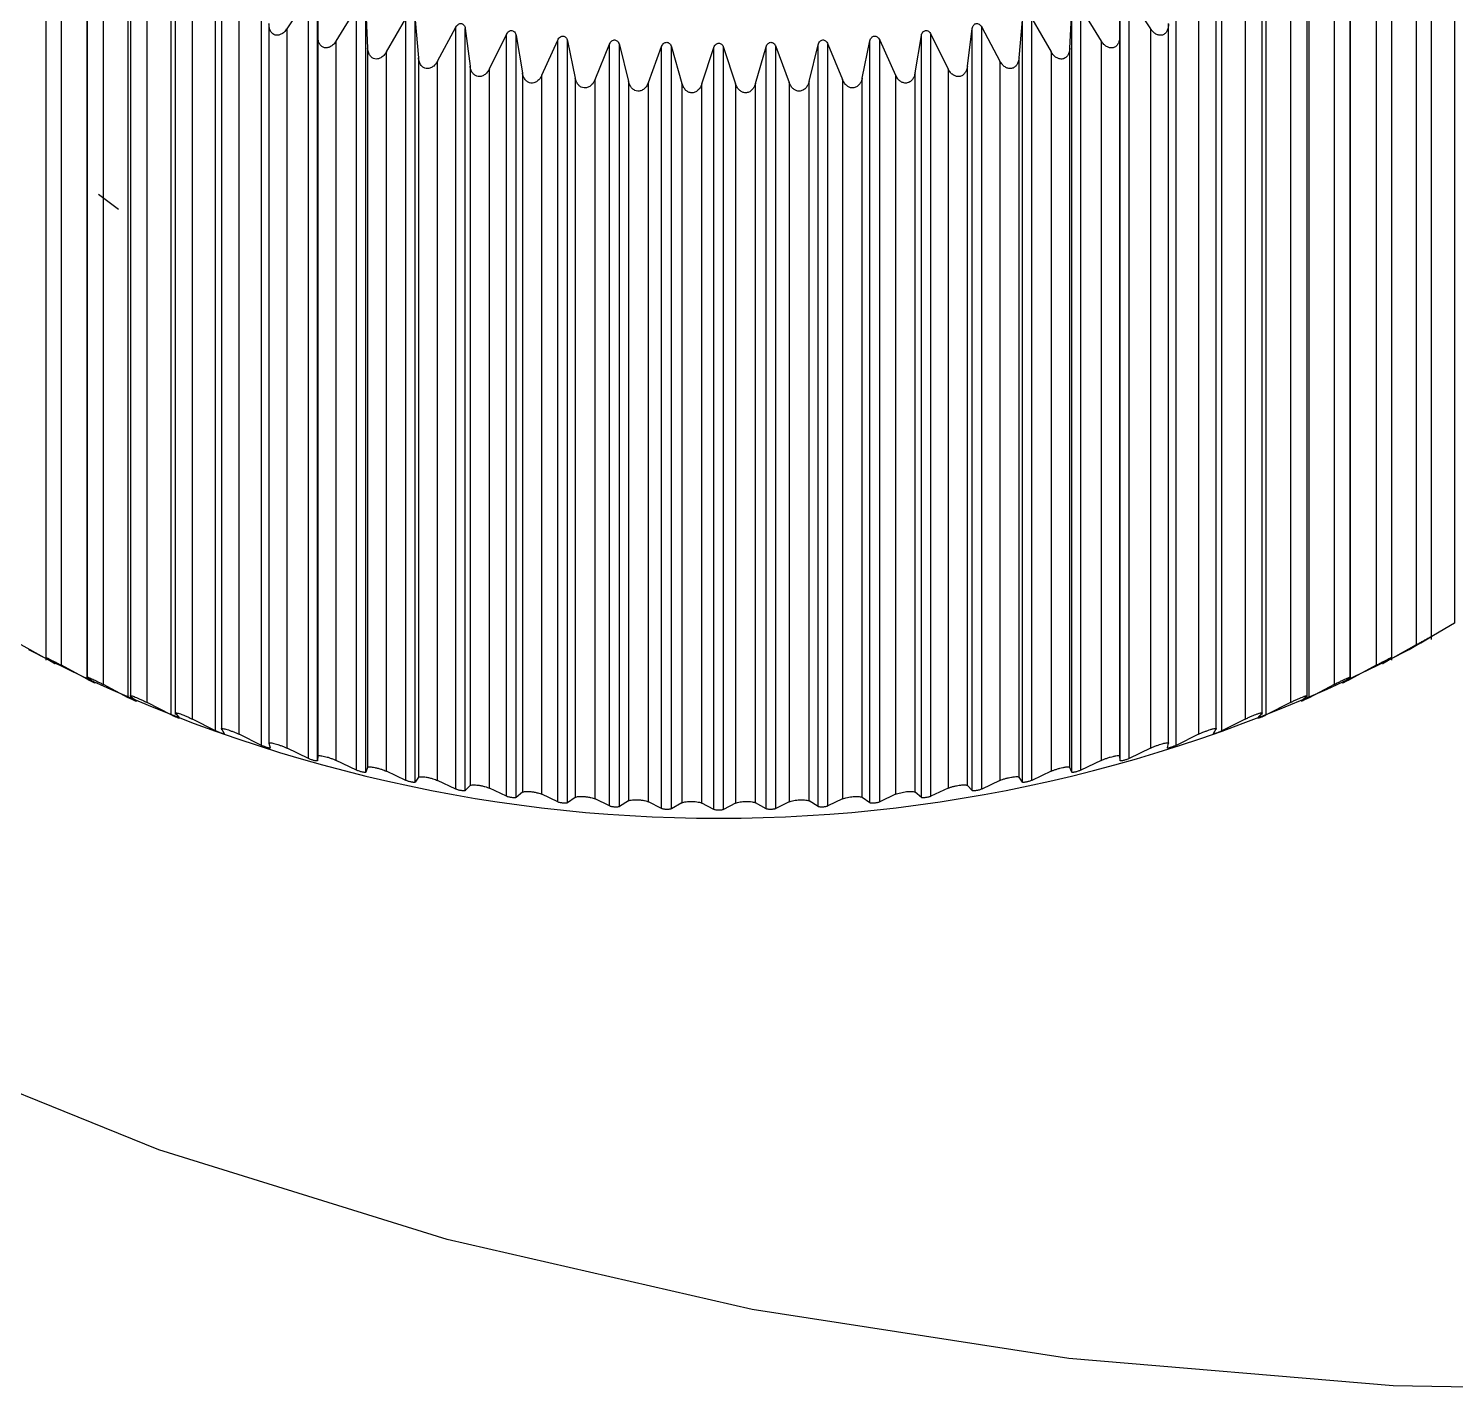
# Model space of a CAD drawing. Header units: millimetres. Extents: x 0 to 279, y 0 to 216.
# Drawn here: x 237.571 to 239.763, y 91.268 to 93.362 of the extents above; entities that cross this region are included whole.
import ezdxf

# ---------------------------------------------------------------- set-up
doc = ezdxf.new("R2010")
doc.units = ezdxf.units.MM

msp = doc.modelspace()

# ---------------------------------------------------------------- linework, layer by layer
at = {"color": 7, "linetype": 'Continuous', "lineweight": 25}
for p, q in [((239.7619, 93.554), (239.7619, 92.4489)), ((237.6605, 92.3627), (237.6605, 93.5333)), ((239.602, 92.3627), (239.602, 93.5333)), ((239.7263, 92.4237), (239.7263, 93.5303)), ((237.7239, 92.3343), (237.7239, 93.5049)), ((239.5386, 92.3343), (239.5386, 93.5049)), ((239.7031, 93.5208), (239.7031, 92.4156)), ((237.5971, 93.4986), (237.5971, 92.3921)), ((237.6212, 92.3842), (237.6212, 93.4893)), ((237.7899, 92.3079), (237.7899, 93.4784)), ((239.4726, 92.3079), (239.4726, 93.4784)), ((239.6413, 93.4893), (239.6413, 92.3842)), ((239.6654, 92.3921), (239.6654, 93.4987)), ((237.6609, 93.4688), (237.6609, 92.3623)), ((237.6857, 92.3546), (237.6857, 93.4597)), ((239.5768, 93.4597), (239.5768, 92.3546)), ((239.6016, 92.3623), (239.6016, 93.4688)), ((237.7272, 93.441), (237.7272, 92.3344)), ((237.8581, 92.2834), (237.8581, 93.454)), ((239.4044, 92.2834), (239.4044, 93.454)), ((239.5353, 92.3344), (239.5353, 93.441)), ((237.7528, 92.327), (237.7528, 93.4321)), ((237.796, 93.4152), (237.796, 92.3086)), ((237.9284, 92.2611), (237.9284, 93.4317)), ((239.3341, 92.2611), (239.3341, 93.4317)), ((239.4665, 92.3086), (239.4665, 93.4152)), ((239.5097, 93.4321), (239.5097, 92.327)), ((237.8223, 92.3015), (237.8223, 93.4066)), ((237.867, 93.3915), (237.867, 92.285)), ((237.9678, 93.3621), (238.0007, 93.4116)), ((238.0007, 92.241), (238.0007, 93.4116)), ((238.0146, 93.408), (238.0151, 93.3499)), ((238.0146, 92.2374), (238.0146, 93.408)), ((238.0434, 93.3432), (238.0747, 93.3936)), ((238.0747, 92.223), (238.0747, 93.3936)), ((238.0889, 93.3905), (238.0917, 93.3325)), ((238.0889, 92.2199), (238.0889, 93.3905)), ((239.1709, 93.3325), (239.1736, 93.3905)), ((239.1736, 92.2199), (239.1736, 93.3905)), ((239.1878, 93.3936), (239.2191, 93.3432)), ((239.1878, 92.223), (239.1878, 93.3936)), ((239.2475, 93.3499), (239.2479, 93.408)), ((239.2479, 92.2374), (239.2479, 93.408)), ((239.2618, 93.4116), (239.2947, 93.3621)), ((239.2618, 92.241), (239.2618, 93.4116)), ((239.3955, 92.285), (239.3955, 93.3915)), ((239.4402, 93.4066), (239.4402, 92.3015)), ((237.8941, 92.2781), (237.8941, 93.3833)), ((237.9401, 93.37), (237.9401, 92.2635)), ((238.1206, 93.3266), (238.1503, 93.3779)), ((238.1503, 92.2074), (238.1503, 93.3779)), ((238.1647, 93.3752), (238.1697, 93.3173)), ((238.1647, 92.2046), (238.1647, 93.3752)), ((239.0928, 93.3173), (239.0978, 93.3752)), ((239.0978, 92.2046), (239.0978, 93.3752)), ((239.1122, 93.3779), (239.142, 93.3266)), ((239.1122, 92.2074), (239.1122, 93.3779)), ((239.3224, 92.2635), (239.3224, 93.37)), ((239.3685, 93.3833), (239.3685, 92.2781)), ((237.9678, 92.257), (237.9678, 93.3621)), ((238.0151, 93.3499), (238.0151, 92.2448)), ((238.1991, 93.3123), (238.2271, 93.3645)), ((238.2271, 92.194), (238.2271, 93.3645)), ((238.2418, 93.3623), (238.2491, 93.3046)), ((238.2418, 92.1917), (238.2418, 93.3623)), ((238.2789, 93.3005), (238.3051, 93.3535)), ((238.3051, 92.1829), (238.3051, 93.3535)), ((238.3199, 93.3517), (238.3295, 93.2942)), ((238.3199, 92.1811), (238.3199, 93.3517)), ((238.933, 93.2942), (238.9426, 93.3517)), ((238.9426, 92.1811), (238.9426, 93.3517)), ((238.9574, 93.3535), (238.9836, 93.3005)), ((238.9574, 92.1829), (238.9574, 93.3535)), ((239.0134, 93.3046), (239.0208, 93.3623)), ((239.0208, 92.1917), (239.0208, 93.3623)), ((239.0354, 93.3645), (239.0634, 93.3123)), ((239.0354, 92.194), (239.0354, 93.3645)), ((239.2475, 92.2448), (239.2475, 93.3499)), ((239.2947, 93.3621), (239.2947, 92.257)), ((238.0434, 92.238), (238.0434, 93.3432)), ((238.0917, 93.3325), (238.0917, 92.2273)), ((238.1206, 92.2214), (238.1206, 93.3266)), ((238.3596, 93.291), (238.3839, 93.3448)), ((238.3839, 92.1743), (238.3839, 93.3448)), ((238.3989, 93.3435), (238.4107, 93.2864)), ((238.3989, 92.1729), (238.3989, 93.3435)), ((238.4411, 93.284), (238.4635, 93.3386)), ((238.4635, 92.168), (238.4635, 93.3386)), ((238.4785, 93.3376), (238.4925, 93.2809)), ((238.4785, 92.1671), (238.4785, 93.3376)), ((238.5231, 93.2795), (238.5434, 93.3347)), ((238.5434, 92.1641), (238.5434, 93.3347)), ((238.5586, 93.3342), (238.5747, 93.278)), ((238.5586, 92.1637), (238.5586, 93.3342)), ((238.6054, 93.2775), (238.6237, 93.3333)), ((238.6237, 92.1627), (238.6237, 93.3333)), ((238.6388, 93.3333), (238.6571, 93.2775)), ((238.6388, 92.1627), (238.6388, 93.3333)), ((238.6878, 93.278), (238.7039, 93.3342)), ((238.7039, 92.1637), (238.7039, 93.3342)), ((238.7191, 93.3347), (238.7394, 93.2795)), ((238.7191, 92.1641), (238.7191, 93.3347)), ((238.77, 93.2809), (238.784, 93.3376)), ((238.784, 92.1671), (238.784, 93.3376)), ((238.799, 93.3386), (238.8214, 93.284)), ((238.799, 92.168), (238.799, 93.3386)), ((238.8518, 93.2864), (238.8636, 93.3435)), ((238.8636, 92.1729), (238.8636, 93.3435)), ((238.8786, 93.3448), (238.9029, 93.291)), ((238.8786, 92.1743), (238.8786, 93.3448)), ((239.142, 93.3266), (239.142, 92.2214)), ((239.1709, 92.2273), (239.1709, 93.3325)), ((239.2191, 93.3432), (239.2191, 92.238)), ((238.1697, 93.3173), (238.1697, 92.2122)), ((238.1991, 92.2072), (238.1991, 93.3123)), ((238.2491, 93.3046), (238.2491, 92.1995)), ((239.0134, 92.1995), (239.0134, 93.3046)), ((239.0634, 93.3123), (239.0634, 92.2072)), ((239.0928, 92.2122), (239.0928, 93.3173)), ((238.2789, 92.1953), (238.2789, 93.3005)), ((238.3295, 93.2942), (238.3295, 92.1891)), ((238.3596, 92.1859), (238.3596, 93.291)), ((238.4107, 93.2864), (238.4107, 92.1812)), ((238.4411, 92.1789), (238.4411, 93.284)), ((238.4925, 93.2809), (238.4925, 92.1758)), ((238.77, 92.1758), (238.77, 93.2809)), ((238.8214, 93.284), (238.8214, 92.1789)), ((238.8518, 92.1812), (238.8518, 93.2864)), ((238.9029, 93.291), (238.9029, 92.1859)), ((238.933, 92.1891), (238.933, 93.2942)), ((238.9836, 93.3005), (238.9836, 92.1953)), ((238.5231, 92.1744), (238.5231, 93.2795)), ((238.5747, 93.278), (238.5747, 92.1728)), ((238.6054, 92.1724), (238.6054, 93.2775)), ((238.6571, 93.2775), (238.6571, 92.1724)), ((238.6878, 92.1728), (238.6878, 93.278)), ((238.7394, 93.2795), (238.7394, 92.1744)), ((237.6783, 93.1078), (237.7089, 93.085)), ((239.7619, 92.4489), (239.7207, 92.425)), ((239.71, 92.4188), (239.7253, 92.4278)), ((237.5997, 92.3929), (237.5594, 92.4156)), ((239.7031, 92.4156), (239.6628, 92.3929)), ((239.6921, 92.4084), (239.7164, 92.4225)), ((237.5979, 92.3956), (237.611, 92.3871)), ((237.6605, 92.3627), (237.6212, 92.3842)), ((239.6413, 92.3842), (239.602, 92.3627)), ((239.6515, 92.3871), (239.6646, 92.3956)), ((237.6614, 92.3654), (237.6723, 92.3572)), ((239.5902, 92.3572), (239.6011, 92.3654)), ((237.7239, 92.3343), (237.6857, 92.3546)), ((239.5768, 92.3546), (239.5386, 92.3343)), ((237.7275, 92.337), (237.7362, 92.3291)), ((237.7899, 92.3079), (237.7528, 92.327)), ((239.5097, 92.327), (239.4726, 92.3079)), ((239.5263, 92.3291), (239.535, 92.337)), ((237.7962, 92.3108), (237.8026, 92.3031)), ((237.8581, 92.2834), (237.8223, 92.3015)), ((239.4402, 92.3015), (239.4044, 92.2834)), ((239.4599, 92.3031), (239.4663, 92.3108)), ((237.8671, 92.2866), (237.8712, 92.2791)), ((237.9284, 92.2611), (237.8941, 92.2781)), ((239.3685, 92.2781), (239.3341, 92.2611)), ((239.3913, 92.2791), (239.3954, 92.2866)), ((237.9401, 92.2646), (237.9419, 92.2572)), ((238.0007, 92.241), (237.9678, 92.257)), ((239.2947, 92.257), (239.2618, 92.241)), ((239.3206, 92.2572), (239.3224, 92.2646)), ((238.0151, 92.2448), (238.0146, 92.2374)), ((238.0747, 92.223), (238.0434, 92.238)), ((239.2191, 92.238), (239.1878, 92.223)), ((239.2479, 92.2374), (239.2475, 92.2448)), ((238.0917, 92.2273), (238.0889, 92.2199)), ((238.1503, 92.2074), (238.1206, 92.2214)), ((238.1697, 92.2122), (238.1647, 92.2046)), ((238.2271, 92.194), (238.1991, 92.2072)), ((239.0634, 92.2072), (239.0354, 92.194)), ((239.0978, 92.2046), (239.0928, 92.2122)), ((239.142, 92.2214), (239.1122, 92.2074)), ((239.1736, 92.2199), (239.1709, 92.2273)), ((238.2491, 92.1995), (238.2418, 92.1917)), ((238.3051, 92.1829), (238.2789, 92.1953)), ((238.3295, 92.1891), (238.3199, 92.1811)), ((238.3839, 92.1743), (238.3596, 92.1859)), ((238.9029, 92.1859), (238.8786, 92.1743)), ((238.9426, 92.1811), (238.933, 92.1891)), ((238.9836, 92.1953), (238.9574, 92.1829)), ((239.0208, 92.1917), (239.0134, 92.1995)), ((238.4107, 92.1812), (238.3989, 92.1729)), ((238.4635, 92.168), (238.4411, 92.1789)), ((238.4925, 92.1758), (238.4785, 92.1671)), ((238.5434, 92.1641), (238.5231, 92.1744)), ((238.5747, 92.1728), (238.5586, 92.1637)), ((238.6237, 92.1627), (238.6054, 92.1724)), ((238.6571, 92.1724), (238.6388, 92.1627)), ((238.7039, 92.1637), (238.6878, 92.1728)), ((238.7394, 92.1744), (238.7191, 92.1641)), ((238.784, 92.1671), (238.77, 92.1758)), ((238.8214, 92.1789), (238.799, 92.168)), ((238.8636, 92.1729), (238.8518, 92.1812))]:
    msp.add_line(p, q, dxfattribs=at)
at = {"color": 7, "linetype": 'Continuous', "lineweight": 25, "flags": 128}
msp.add_lwpolyline([(240.1715, 91.2685), (239.6678, 91.277), (239.1692, 91.3191), (238.6824, 91.3944), (238.2141, 91.5018), (237.7706, 91.6399), (237.3578, 91.8067), (236.9813, 92.0001), (236.6463, 92.2174), (236.3573, 92.4557), (236.1181, 92.7118), (235.9321, 92.9822), (235.8017, 93.2632), (235.7286, 93.551), (235.714, 93.8418), (235.7579, 94.1316), (235.8598, 94.4165), (236.0183, 94.6926), (236.2313, 94.9563), (236.392, 95.1142)], dxfattribs=at)
at = {"color": 7, "linetype": 'Continuous', "lineweight": 25}
msp.add_arc((238.6312, 94.4483), 2.2992, 242.528, 297.4773, dxfattribs=at)
for points, knots in [([(237.9678, 93.3621), (237.9664, 93.3603), (237.9638, 93.3568), (237.9588, 93.3535), (237.954, 93.3519), (237.9495, 93.3521), (237.9456, 93.3542), (237.9425, 93.358), (237.9403, 93.3633), (237.9402, 93.3675), (237.9401, 93.3697)], [0, 0, 0, 0, 0.154627, 0.2871144, 0.4005905, 0.4999974, 0.5993817, 0.7128492, 0.8453456, 1, 1, 1, 1]), ([(238.2271, 93.3645), (238.2277, 93.3655), (238.2288, 93.3673), (238.2311, 93.3691), (238.2334, 93.3702), (238.2357, 93.3703), (238.2379, 93.3695), (238.2397, 93.3678), (238.2412, 93.3653), (238.2416, 93.3633), (238.2418, 93.3623)], [0, 0, 0, 0, 0.149554, 0.286742, 0.39793, 0.499998, 0.60209, 0.713222, 0.850456, 1, 1, 1, 1]), ([(239.0208, 93.3623), (239.021, 93.3633), (239.0213, 93.3653), (239.0228, 93.3678), (239.0246, 93.3695), (239.0268, 93.3703), (239.0291, 93.3702), (239.0314, 93.3691), (239.0337, 93.3673), (239.0348, 93.3655), (239.0354, 93.3645)], [0, 0, 0, 0, 0.149554, 0.286742, 0.39793, 0.499998, 0.60209, 0.713222, 0.850456, 1, 1, 1, 1]), ([(239.3224, 93.3697), (239.3223, 93.3676), (239.3222, 93.3636), (239.3203, 93.3585), (239.3179, 93.3552), (239.3153, 93.3533), (239.313, 93.3524), (239.3104, 93.352), (239.307, 93.3522), (239.3029, 93.3538), (239.2984, 93.3572), (239.296, 93.3604), (239.2947, 93.3621)], [0, 0, 0, 0, 0.147356, 0.27179, 0.377146, 0.438598, 0.498767, 0.559097, 0.621018, 0.736779, 0.856893, 1, 1, 1, 1]), ([(238.0434, 93.3432), (238.042, 93.3413), (238.0395, 93.3378), (238.0346, 93.3343), (238.0298, 93.3326), (238.0253, 93.3327), (238.0212, 93.3346), (238.0179, 93.3383), (238.0155, 93.3435), (238.0152, 93.3477), (238.0151, 93.3499)], [0, 0, 0, 0, 0.154627, 0.287114, 0.40059, 0.499997, 0.599382, 0.712849, 0.845346, 1, 1, 1, 1]), ([(238.3051, 93.3535), (238.3056, 93.3545), (238.3066, 93.3563), (238.3089, 93.3582), (238.3112, 93.3593), (238.3135, 93.3595), (238.3157, 93.3587), (238.3176, 93.3571), (238.3192, 93.3547), (238.3197, 93.3527), (238.3199, 93.3517)], [0, 0, 0, 0, 0.149554, 0.286742, 0.39793, 0.499998, 0.60209, 0.713222, 0.850456, 1, 1, 1, 1]), ([(238.3839, 93.3448), (238.3844, 93.3458), (238.3854, 93.3476), (238.3876, 93.3496), (238.3899, 93.3508), (238.3922, 93.3511), (238.3944, 93.3504), (238.3964, 93.3488), (238.3981, 93.3465), (238.3986, 93.3445), (238.3989, 93.3435)], [0, 0, 0, 0, 0.149554, 0.286742, 0.39793, 0.499998, 0.60209, 0.713222, 0.850456, 1, 1, 1, 1]), ([(238.8636, 93.3435), (238.8639, 93.3445), (238.8644, 93.3465), (238.8661, 93.3488), (238.8681, 93.3504), (238.8703, 93.3511), (238.8726, 93.3508), (238.8749, 93.3496), (238.8771, 93.3476), (238.8781, 93.3458), (238.8786, 93.3448)], [0, 0, 0, 0, 0.149554, 0.286742, 0.39793, 0.499998, 0.60209, 0.713222, 0.850456, 1, 1, 1, 1]), ([(238.9426, 93.3517), (238.9429, 93.3527), (238.9433, 93.3547), (238.9449, 93.3571), (238.9468, 93.3587), (238.949, 93.3595), (238.9513, 93.3593), (238.9536, 93.3582), (238.9559, 93.3563), (238.9569, 93.3545), (238.9574, 93.3535)], [0, 0, 0, 0, 0.149554, 0.286742, 0.39793, 0.499998, 0.60209, 0.713222, 0.850456, 1, 1, 1, 1]), ([(239.2475, 93.3499), (239.2473, 93.3478), (239.247, 93.3439), (239.245, 93.3389), (239.2424, 93.3356), (239.2396, 93.3338), (239.2372, 93.3329), (239.2346, 93.3326), (239.2312, 93.3329), (239.2271, 93.3347), (239.2227, 93.3382), (239.2204, 93.3414), (239.2191, 93.3432)], [0, 0, 0, 0, 0.145951, 0.26872, 0.377408, 0.439127, 0.499455, 0.559821, 0.621651, 0.734966, 0.855937, 1, 1, 1, 1]), ([(238.1206, 93.3266), (238.1193, 93.3247), (238.1169, 93.3212), (238.1121, 93.3174), (238.1073, 93.3156), (238.1026, 93.3155), (238.0984, 93.3174), (238.095, 93.3209), (238.0924, 93.3261), (238.0919, 93.3302), (238.0917, 93.3325)], [0, 0, 0, 0, 0.150776, 0.285087, 0.40041, 0.501893, 0.600753, 0.713665, 0.845722, 1, 1, 1, 1]), ([(238.4635, 93.3386), (238.4639, 93.3395), (238.4648, 93.3414), (238.4669, 93.3435), (238.4692, 93.3447), (238.4715, 93.345), (238.4738, 93.3444), (238.4758, 93.3429), (238.4776, 93.3406), (238.4782, 93.3387), (238.4785, 93.3376)], [0, 0, 0, 0, 0.149554, 0.286742, 0.39793, 0.499998, 0.60209, 0.713222, 0.850456, 1, 1, 1, 1]), ([(238.5434, 93.3347), (238.5439, 93.3357), (238.5447, 93.3376), (238.5467, 93.3397), (238.549, 93.341), (238.5513, 93.3414), (238.5536, 93.3409), (238.5557, 93.3394), (238.5575, 93.3372), (238.5582, 93.3353), (238.5586, 93.3342)], [0, 0, 0, 0, 0.149554, 0.286742, 0.39793, 0.499998, 0.60209, 0.713222, 0.850456, 1, 1, 1, 1]), ([(238.6237, 93.3333), (238.6241, 93.3343), (238.6248, 93.3362), (238.6268, 93.3384), (238.629, 93.3397), (238.6313, 93.3402), (238.6336, 93.3397), (238.6357, 93.3384), (238.6377, 93.3362), (238.6384, 93.3343), (238.6388, 93.3333)], [0, 0, 0, 0, 0.149554, 0.286742, 0.39793, 0.499998, 0.60209, 0.713222, 0.850456, 1, 1, 1, 1]), ([(238.7039, 93.3342), (238.7043, 93.3353), (238.705, 93.3372), (238.7068, 93.3394), (238.709, 93.3409), (238.7112, 93.3414), (238.7135, 93.341), (238.7158, 93.3397), (238.7178, 93.3376), (238.7186, 93.3357), (238.7191, 93.3347)], [0, 0, 0, 0, 0.149554, 0.286742, 0.39793, 0.499998, 0.60209, 0.713222, 0.850456, 1, 1, 1, 1]), ([(238.784, 93.3376), (238.7843, 93.3387), (238.7849, 93.3406), (238.7867, 93.3429), (238.7887, 93.3444), (238.791, 93.345), (238.7933, 93.3447), (238.7956, 93.3435), (238.7977, 93.3414), (238.7986, 93.3395), (238.799, 93.3386)], [0, 0, 0, 0, 0.149554, 0.286742, 0.39793, 0.499998, 0.60209, 0.713222, 0.850456, 1, 1, 1, 1]), ([(239.1709, 93.3325), (239.1706, 93.3304), (239.1702, 93.3265), (239.1679, 93.3215), (239.1652, 93.3183), (239.1623, 93.3165), (239.1598, 93.3157), (239.1572, 93.3155), (239.1538, 93.316), (239.1497, 93.3178), (239.1454, 93.3214), (239.1432, 93.3248), (239.142, 93.3266)], [0, 0, 0, 0, 0.144207, 0.265302, 0.378149, 0.439859, 0.500145, 0.560427, 0.622124, 0.733109, 0.85494, 1, 1, 1, 1]), ([(238.1991, 93.3123), (238.198, 93.3105), (238.1958, 93.3069), (238.1911, 93.303), (238.1862, 93.3009), (238.1814, 93.3007), (238.1771, 93.3025), (238.1735, 93.3059), (238.1707, 93.311), (238.1701, 93.3151), (238.1697, 93.3173)], [0, 0, 0, 0, 0.14553, 0.282147, 0.399781, 0.503856, 0.602586, 0.714748, 0.846215, 1, 1, 1, 1]), ([(238.2789, 93.3005), (238.2779, 93.2986), (238.2758, 93.295), (238.2713, 93.291), (238.2663, 93.2887), (238.2614, 93.2883), (238.257, 93.29), (238.2533, 93.2934), (238.2503, 93.2983), (238.2495, 93.3024), (238.2491, 93.3046)], [0, 0, 0, 0, 0.14041, 0.279076, 0.398809, 0.505311, 0.604504, 0.715879, 0.846729, 1, 1, 1, 1]), ([(239.0134, 93.3046), (239.013, 93.3026), (239.0123, 93.2989), (239.0097, 93.294), (239.0066, 93.2908), (239.0034, 93.2892), (239.0008, 93.2886), (238.9981, 93.2885), (238.9948, 93.2892), (238.9909, 93.2912), (238.9867, 93.2951), (238.9847, 93.2986), (238.9836, 93.3005)], [0, 0, 0, 0, 0.140336, 0.257699, 0.380393, 0.442016, 0.50203, 0.561821, 0.62279, 0.729753, 0.853343, 1, 1, 1, 1]), ([(239.0928, 93.3173), (239.0925, 93.3153), (239.0919, 93.3115), (239.0895, 93.3066), (239.0865, 93.3034), (239.0835, 93.3017), (239.0809, 93.3009), (239.0783, 93.3008), (239.0749, 93.3014), (239.0709, 93.3033), (239.0666, 93.307), (239.0645, 93.3105), (239.0634, 93.3123)], [0, 0, 0, 0, 0.14222, 0.26149, 0.379, 0.440723, 0.500945, 0.561071, 0.622516, 0.731392, 0.854099, 1, 1, 1, 1]), ([(238.3596, 93.291), (238.3587, 93.2892), (238.3568, 93.2856), (238.3525, 93.2814), (238.3475, 93.2789), (238.3425, 93.2784), (238.338, 93.2799), (238.3341, 93.2832), (238.331, 93.2881), (238.33, 93.2921), (238.3295, 93.2942)], [0, 0, 0, 0, 0.134994, 0.275707, 0.397479, 0.506301, 0.606543, 0.717087, 0.84728, 1, 1, 1, 1]), ([(238.4411, 93.284), (238.4403, 93.2823), (238.4386, 93.2787), (238.4345, 93.2743), (238.4302, 93.2719), (238.4267, 93.2712), (238.4236, 93.2711), (238.4197, 93.2723), (238.4157, 93.2755), (238.4124, 93.2802), (238.4113, 93.2842), (238.4107, 93.2864)], [0, 0, 0, 0, 0.129195, 0.271889, 0.39558, 0.452448, 0.507125, 0.608937, 0.718552, 0.84797, 1, 1, 1, 1]), ([(238.5231, 93.2795), (238.5223, 93.2778), (238.5208, 93.2741), (238.5169, 93.2696), (238.5127, 93.2671), (238.5092, 93.2663), (238.506, 93.2661), (238.502, 93.2672), (238.498, 93.2703), (238.4945, 93.2749), (238.4932, 93.2788), (238.4925, 93.2809)], [0, 0, 0, 0, 0.129586, 0.268123, 0.393665, 0.451524, 0.507285, 0.611252, 0.719975, 0.848645, 1, 1, 1, 1]), ([(238.77, 93.2809), (238.7694, 93.279), (238.7683, 93.2754), (238.765, 93.2707), (238.7614, 93.2678), (238.7579, 93.2665), (238.7552, 93.2661), (238.7527, 93.2663), (238.7495, 93.2672), (238.7458, 93.2696), (238.742, 93.2738), (238.7403, 93.2775), (238.7394, 93.2795)], [0, 0, 0, 0, 0.134888, 0.255802, 0.386465, 0.446907, 0.505413, 0.563281, 0.61903, 0.724938, 0.851086, 1, 1, 1, 1]), ([(238.8518, 93.2864), (238.8513, 93.2844), (238.8503, 93.2808), (238.8473, 93.276), (238.8438, 93.273), (238.8404, 93.2716), (238.8377, 93.2711), (238.8351, 93.2712), (238.8319, 93.2721), (238.8281, 93.2743), (238.8242, 93.2784), (238.8224, 93.2821), (238.8214, 93.284)], [0, 0, 0, 0, 0.136701, 0.252529, 0.384177, 0.445187, 0.504353, 0.563009, 0.621606, 0.726534, 0.851844, 1, 1, 1, 1]), ([(238.933, 93.2942), (238.9326, 93.2923), (238.9317, 93.2887), (238.9289, 93.2838), (238.9256, 93.2807), (238.9223, 93.2792), (238.9197, 93.2786), (238.917, 93.2786), (238.9137, 93.2794), (238.9099, 93.2815), (238.9058, 93.2855), (238.9039, 93.2891), (238.9029, 93.291)], [0, 0, 0, 0, 0.13852, 0.253848, 0.382195, 0.443567, 0.503216, 0.562504, 0.622815, 0.728129, 0.85259, 1, 1, 1, 1]), ([(238.6054, 93.2775), (238.6047, 93.2757), (238.6033, 93.2721), (238.5996, 93.2675), (238.5956, 93.2648), (238.5921, 93.2638), (238.5887, 93.2636), (238.5847, 93.2646), (238.5805, 93.2675), (238.5769, 93.272), (238.5755, 93.2759), (238.5747, 93.278)], [0, 0, 0, 0, 0.131275, 0.264103, 0.391506, 0.450314, 0.507087, 0.613706, 0.721539, 0.849415, 1, 1, 1, 1]), ([(238.6878, 93.278), (238.6871, 93.2761), (238.6858, 93.2725), (238.6824, 93.2678), (238.6785, 93.265), (238.675, 93.2639), (238.6724, 93.2636), (238.6699, 93.2639), (238.6668, 93.2649), (238.6632, 93.2673), (238.6595, 93.2717), (238.6579, 93.2755), (238.6571, 93.2775)], [0, 0, 0, 0, 0.133021, 0.259619, 0.388849, 0.448549, 0.50625, 0.563212, 0.616477, 0.723332, 0.850309, 1, 1, 1, 1]), ([(239.7031, 92.4156), (239.7047, 92.4165), (239.7078, 92.4182), (239.7129, 92.421), (239.7175, 92.4236), (239.72, 92.425), (239.7211, 92.4257)], [0, 0, 0, 0, 0.309281, 0.574265, 0.801209, 1, 1, 1, 1]), ([(239.7207, 92.425), (239.7199, 92.4246), (239.7184, 92.4237), (239.716, 92.4222), (239.7137, 92.4209), (239.7119, 92.4199), (239.7105, 92.4191), (239.7096, 92.4186), (239.7094, 92.4184), (239.7098, 92.4187), (239.71, 92.4188)], [0, 0, 0, 0, 0.149554, 0.286742, 0.397918, 0.499997, 0.602078, 0.713222, 0.850456, 1, 1, 1, 1]), ([(239.7211, 92.4257), (239.7222, 92.4262), (239.7243, 92.4274), (239.7261, 92.4282), (239.7266, 92.4286), (239.7258, 92.4281), (239.7253, 92.4278)], [0, 0, 0, 0, 0.201418, 0.427324, 0.691465, 1, 1, 1, 1]), ([(237.5979, 92.3956), (237.5975, 92.3959), (237.5968, 92.3964), (237.5976, 92.396), (237.5997, 92.3952), (237.6019, 92.3942), (237.603, 92.3937)], [0, 0, 0, 0, 0.309281, 0.574265, 0.801209, 1, 1, 1, 1]), ([(237.611, 92.3871), (237.6112, 92.387), (237.6115, 92.3867), (237.6111, 92.3869), (237.6102, 92.3873), (237.6087, 92.3881), (237.6067, 92.3891), (237.6045, 92.3903), (237.602, 92.3917), (237.6005, 92.3925), (237.5997, 92.3929)], [0, 0, 0, 0, 0.149554, 0.286742, 0.39793, 0.499998, 0.60209, 0.713222, 0.850456, 1, 1, 1, 1]), ([(237.603, 92.3937), (237.6042, 92.393), (237.6067, 92.3917), (237.6114, 92.3893), (237.6165, 92.3866), (237.6196, 92.385), (237.6212, 92.3842)], [0, 0, 0, 0, 0.198791, 0.425735, 0.690719, 1, 1, 1, 1]), ([(239.6413, 92.3842), (239.6429, 92.385), (239.646, 92.3866), (239.6511, 92.3893), (239.6558, 92.3917), (239.6583, 92.393), (239.6595, 92.3937)], [0, 0, 0, 0, 0.309281, 0.574265, 0.801209, 1, 1, 1, 1]), ([(239.6628, 92.3929), (239.662, 92.3925), (239.6605, 92.3917), (239.658, 92.3903), (239.6558, 92.3891), (239.6538, 92.3881), (239.6523, 92.3873), (239.6514, 92.3869), (239.651, 92.3867), (239.6513, 92.387), (239.6515, 92.3871)], [0, 0, 0, 0, 0.149554, 0.286742, 0.39793, 0.499998, 0.60209, 0.713222, 0.850456, 1, 1, 1, 1]), ([(239.6595, 92.3937), (239.6606, 92.3942), (239.6629, 92.3953), (239.6649, 92.3961), (239.6657, 92.3964), (239.665, 92.3959), (239.6646, 92.3956)], [0, 0, 0, 0, 0.207455, 0.430885, 0.693085, 1, 1, 1, 1]), ([(237.6723, 92.3572), (237.6724, 92.3571), (237.6727, 92.3568), (237.6722, 92.3569), (237.6711, 92.3574), (237.6695, 92.3581), (237.6675, 92.359), (237.6652, 92.3602), (237.6627, 92.3615), (237.6613, 92.3623), (237.6605, 92.3627)], [0, 0, 0, 0, 0.149554, 0.286742, 0.39793, 0.499998, 0.60209, 0.713222, 0.850456, 1, 1, 1, 1]), ([(237.6614, 92.3654), (237.6611, 92.3656), (237.6606, 92.3661), (237.6617, 92.3658), (237.6639, 92.365), (237.6663, 92.364), (237.6674, 92.3635)], [0, 0, 0, 0, 0.309281, 0.574265, 0.801209, 1, 1, 1, 1]), ([(237.6674, 92.3635), (237.6686, 92.363), (237.6713, 92.3617), (237.676, 92.3594), (237.6812, 92.3569), (237.6841, 92.3554), (237.6857, 92.3546)], [0, 0, 0, 0, 0.198791, 0.425735, 0.690719, 1, 1, 1, 1]), ([(239.5768, 92.3546), (239.5784, 92.3554), (239.5813, 92.3569), (239.5865, 92.3594), (239.5912, 92.3617), (239.5939, 92.363), (239.5951, 92.3635)], [0, 0, 0, 0, 0.309281, 0.574265, 0.801209, 1, 1, 1, 1]), ([(239.602, 92.3627), (239.6012, 92.3623), (239.5998, 92.3615), (239.5973, 92.3602), (239.595, 92.359), (239.593, 92.3581), (239.5914, 92.3574), (239.5903, 92.3569), (239.5898, 92.3568), (239.5901, 92.3571), (239.5902, 92.3572)], [0, 0, 0, 0, 0.149554, 0.286742, 0.39793, 0.499998, 0.60209, 0.713222, 0.850456, 1, 1, 1, 1]), ([(239.5951, 92.3635), (239.5963, 92.3641), (239.5987, 92.3651), (239.6009, 92.3658), (239.6019, 92.3661), (239.6014, 92.3656), (239.6011, 92.3654)], [0, 0, 0, 0, 0.214107, 0.434828, 0.694883, 1, 1, 1, 1]), ([(237.7275, 92.337), (237.7273, 92.3373), (237.727, 92.3377), (237.7284, 92.3375), (237.7308, 92.3368), (237.7333, 92.3358), (237.7344, 92.3354)], [0, 0, 0, 0, 0.3092814, 0.5742652, 0.8012087, 1, 1, 1, 1]), ([(239.5281, 92.3354), (239.5288, 92.3357), (239.5301, 92.3362), (239.5323, 92.337), (239.5343, 92.3375), (239.5355, 92.3377), (239.5352, 92.3373), (239.535, 92.337)], [0, 0, 0, 0, 0.121811, 0.222401, 0.439965, 0.697334, 1, 1, 1, 1]), ([(237.7362, 92.3291), (237.7363, 92.329), (237.7365, 92.3288), (237.7358, 92.3289), (237.7347, 92.3293), (237.733, 92.33), (237.7309, 92.3309), (237.7286, 92.3319), (237.7261, 92.3332), (237.7247, 92.3339), (237.7239, 92.3343)], [0, 0, 0, 0, 0.149554, 0.286742, 0.39793, 0.499998, 0.60209, 0.713222, 0.850456, 1, 1, 1, 1]), ([(237.7344, 92.3354), (237.7357, 92.3349), (237.7385, 92.3337), (237.7433, 92.3315), (237.7484, 92.3292), (237.7513, 92.3278), (237.7528, 92.327)], [0, 0, 0, 0, 0.198791, 0.425735, 0.690719, 1, 1, 1, 1]), ([(239.5097, 92.327), (239.5112, 92.3278), (239.5141, 92.3292), (239.5192, 92.3315), (239.524, 92.3337), (239.5268, 92.3349), (239.5281, 92.3354)], [0, 0, 0, 0, 0.309281, 0.574265, 0.801209, 1, 1, 1, 1]), ([(239.5386, 92.3343), (239.5378, 92.3339), (239.5364, 92.3332), (239.5339, 92.3319), (239.5316, 92.3309), (239.5295, 92.33), (239.5278, 92.3293), (239.5267, 92.3289), (239.526, 92.3288), (239.5262, 92.329), (239.5263, 92.3291)], [0, 0, 0, 0, 0.149554, 0.286742, 0.39793, 0.499998, 0.60209, 0.713222, 0.850456, 1, 1, 1, 1]), ([(237.8026, 92.3031), (237.8026, 92.303), (237.8027, 92.3028), (237.802, 92.3028), (237.8007, 92.3032), (237.7989, 92.3038), (237.7968, 92.3046), (237.7945, 92.3057), (237.792, 92.3068), (237.7906, 92.3075), (237.7899, 92.3079)], [0, 0, 0, 0, 0.149554, 0.286742, 0.39793, 0.499998, 0.60209, 0.713222, 0.850456, 1, 1, 1, 1]), ([(237.7962, 92.3108), (237.7961, 92.311), (237.7959, 92.3114), (237.7975, 92.3112), (237.8002, 92.3106), (237.8028, 92.3097), (237.804, 92.3094)], [0, 0, 0, 0, 0.309281, 0.574265, 0.801209, 1, 1, 1, 1]), ([(237.804, 92.3094), (237.8053, 92.3089), (237.8081, 92.3078), (237.8129, 92.3057), (237.818, 92.3036), (237.8208, 92.3022), (237.8223, 92.3015)], [0, 0, 0, 0, 0.198791, 0.425735, 0.690719, 1, 1, 1, 1]), ([(239.4402, 92.3015), (239.4417, 92.3022), (239.4445, 92.3036), (239.4496, 92.3057), (239.4544, 92.3078), (239.4572, 92.3089), (239.4585, 92.3094)], [0, 0, 0, 0, 0.309281, 0.574265, 0.801209, 1, 1, 1, 1]), ([(239.4585, 92.3094), (239.4593, 92.3096), (239.4607, 92.3101), (239.463, 92.3108), (239.4652, 92.3113), (239.4666, 92.3114), (239.4664, 92.311), (239.4663, 92.3108)], [0, 0, 0, 0, 0.121519, 0.230398, 0.445096, 0.699876, 1, 1, 1, 1]), ([(239.4726, 92.3079), (239.4719, 92.3075), (239.4705, 92.3068), (239.468, 92.3057), (239.4657, 92.3046), (239.4636, 92.3038), (239.4618, 92.3032), (239.4605, 92.3028), (239.4598, 92.3028), (239.4599, 92.303), (239.4599, 92.3031)], [0, 0, 0, 0, 0.149554, 0.286742, 0.39793, 0.499998, 0.60209, 0.713222, 0.850456, 1, 1, 1, 1]), ([(237.8712, 92.2791), (237.8712, 92.279), (237.8713, 92.2787), (237.8704, 92.2788), (237.869, 92.2791), (237.8671, 92.2797), (237.865, 92.2804), (237.8626, 92.2814), (237.8602, 92.2824), (237.8588, 92.2831), (237.8581, 92.2834)], [0, 0, 0, 0, 0.149554, 0.286742, 0.39793, 0.499998, 0.60209, 0.713222, 0.850456, 1, 1, 1, 1]), ([(237.8671, 92.2866), (237.8671, 92.2868), (237.8671, 92.2872), (237.869, 92.2871), (237.8718, 92.2865), (237.8745, 92.2858), (237.8758, 92.2854)], [0, 0, 0, 0, 0.309281, 0.574265, 0.801209, 1, 1, 1, 1]), ([(237.8758, 92.2854), (237.8771, 92.285), (237.88, 92.284), (237.8849, 92.2821), (237.8899, 92.2801), (237.8926, 92.2788), (237.8941, 92.2781)], [0, 0, 0, 0, 0.198791, 0.425735, 0.690719, 1, 1, 1, 1]), ([(239.3685, 92.2781), (239.3699, 92.2788), (239.3726, 92.2801), (239.3776, 92.2821), (239.3825, 92.284), (239.3854, 92.285), (239.3868, 92.2854)], [0, 0, 0, 0, 0.309281, 0.574265, 0.801209, 1, 1, 1, 1]), ([(239.3868, 92.2854), (239.3875, 92.2857), (239.3891, 92.2861), (239.3915, 92.2868), (239.3938, 92.2872), (239.3955, 92.2872), (239.3954, 92.2868), (239.3954, 92.2866)], [0, 0, 0, 0, 0.12115, 0.239104, 0.450597, 0.702552, 1, 1, 1, 1]), ([(239.4044, 92.2834), (239.4037, 92.2831), (239.4024, 92.2824), (239.3999, 92.2814), (239.3975, 92.2804), (239.3954, 92.2797), (239.3935, 92.2791), (239.3921, 92.2788), (239.3912, 92.2787), (239.3913, 92.279), (239.3913, 92.2791)], [0, 0, 0, 0, 0.149554, 0.286742, 0.39793, 0.499998, 0.60209, 0.713222, 0.850456, 1, 1, 1, 1]), ([(237.9419, 92.2572), (237.9419, 92.257), (237.9419, 92.2568), (237.9408, 92.2569), (237.9394, 92.2571), (237.9375, 92.2576), (237.9353, 92.2583), (237.9329, 92.2592), (237.9304, 92.2602), (237.9291, 92.2608), (237.9284, 92.2611)], [0, 0, 0, 0, 0.149554, 0.286742, 0.39793, 0.499998, 0.60209, 0.713222, 0.850456, 1, 1, 1, 1]), ([(237.9401, 92.2646), (237.9402, 92.2648), (237.9403, 92.2652), (237.9425, 92.2651), (237.9456, 92.2647), (237.9483, 92.264), (237.9496, 92.2637)], [0, 0, 0, 0, 0.309281, 0.574265, 0.801209, 1, 1, 1, 1]), ([(237.9496, 92.2637), (237.951, 92.2633), (237.954, 92.2624), (237.9588, 92.2606), (237.9638, 92.2588), (237.9664, 92.2576), (237.9678, 92.257)], [0, 0, 0, 0, 0.198791, 0.425735, 0.690719, 1, 1, 1, 1]), ([(239.2947, 92.257), (239.2961, 92.2576), (239.2987, 92.2588), (239.3037, 92.2606), (239.3085, 92.2624), (239.3115, 92.2633), (239.3129, 92.2637)], [0, 0, 0, 0, 0.309281, 0.574265, 0.801209, 1, 1, 1, 1]), ([(239.3129, 92.2637), (239.3137, 92.2639), (239.3153, 92.2643), (239.3179, 92.2649), (239.3203, 92.2653), (239.3222, 92.2652), (239.3223, 92.2648), (239.3224, 92.2646)], [0, 0, 0, 0, 0.120477, 0.245046, 0.456281, 0.705248, 1, 1, 1, 1]), ([(239.3341, 92.2611), (239.3334, 92.2608), (239.3321, 92.2602), (239.3296, 92.2592), (239.3273, 92.2583), (239.3251, 92.2576), (239.3231, 92.2571), (239.3217, 92.2569), (239.3206, 92.2568), (239.3206, 92.257), (239.3206, 92.2572)], [0, 0, 0, 0, 0.149554, 0.286742, 0.39793, 0.499998, 0.60209, 0.713222, 0.850456, 1, 1, 1, 1]), ([(238.0146, 92.2374), (238.0145, 92.2373), (238.0144, 92.2371), (238.0132, 92.2371), (238.0116, 92.2373), (238.0097, 92.2377), (238.0074, 92.2384), (238.0051, 92.2392), (238.0026, 92.2401), (238.0014, 92.2407), (238.0007, 92.241)], [0, 0, 0, 0, 0.149554, 0.286742, 0.39793, 0.499998, 0.60209, 0.713222, 0.850456, 1, 1, 1, 1]), ([(238.0151, 92.2448), (238.0152, 92.2451), (238.0155, 92.2455), (238.0179, 92.2455), (238.0212, 92.2451), (238.024, 92.2445), (238.0253, 92.2442)], [0, 0, 0, 0, 0.309281, 0.574265, 0.801209, 1, 1, 1, 1]), ([(238.0253, 92.2442), (238.0268, 92.2439), (238.0298, 92.2431), (238.0346, 92.2415), (238.0395, 92.2397), (238.042, 92.2386), (238.0434, 92.238)], [0, 0, 0, 0, 0.198791, 0.425735, 0.690719, 1, 1, 1, 1]), ([(238.0917, 92.2273), (238.0919, 92.2276), (238.0924, 92.228), (238.095, 92.2281), (238.0985, 92.2278), (238.1014, 92.2273), (238.1027, 92.2271)], [0, 0, 0, 0, 0.309281, 0.574265, 0.801209, 1, 1, 1, 1]), ([(239.1598, 92.2271), (239.1606, 92.2272), (239.1623, 92.2276), (239.1651, 92.228), (239.1679, 92.2282), (239.1702, 92.228), (239.1706, 92.2276), (239.1709, 92.2273)], [0, 0, 0, 0, 0.11928, 0.24282, 0.469517, 0.711651, 1, 1, 1, 1]), ([(239.2191, 92.238), (239.2205, 92.2386), (239.223, 92.2397), (239.2279, 92.2415), (239.2327, 92.2431), (239.2358, 92.2439), (239.2372, 92.2442)], [0, 0, 0, 0, 0.309281, 0.574265, 0.801209, 1, 1, 1, 1]), ([(239.2372, 92.2442), (239.238, 92.2444), (239.2396, 92.2448), (239.2423, 92.2453), (239.245, 92.2456), (239.247, 92.2455), (239.2473, 92.245), (239.2475, 92.2448)], [0, 0, 0, 0, 0.119768, 0.243979, 0.462441, 0.708075, 1, 1, 1, 1]), ([(239.2618, 92.241), (239.2611, 92.2407), (239.2599, 92.2401), (239.2575, 92.2392), (239.2551, 92.2384), (239.2528, 92.2377), (239.2509, 92.2373), (239.2493, 92.2371), (239.2481, 92.2371), (239.248, 92.2373), (239.2479, 92.2374)], [0, 0, 0, 0, 0.149554, 0.286742, 0.39793, 0.499998, 0.60209, 0.713222, 0.850456, 1, 1, 1, 1]), ([(238.0889, 92.2199), (238.0888, 92.2198), (238.0885, 92.2196), (238.0873, 92.2195), (238.0856, 92.2197), (238.0836, 92.2201), (238.0813, 92.2206), (238.0789, 92.2214), (238.0766, 92.2222), (238.0754, 92.2228), (238.0747, 92.223)], [0, 0, 0, 0, 0.149554, 0.286742, 0.39793, 0.499998, 0.60209, 0.713222, 0.850456, 1, 1, 1, 1]), ([(238.1027, 92.2271), (238.1035, 92.2269), (238.1052, 92.2266), (238.1088, 92.2256), (238.113, 92.2244), (238.1174, 92.2229), (238.1194, 92.2219), (238.1206, 92.2214)], [0, 0, 0, 0, 0.115134, 0.235016, 0.49707, 0.728148, 1, 1, 1, 1]), ([(238.1647, 92.2046), (238.1645, 92.2045), (238.1642, 92.2043), (238.1629, 92.2042), (238.1611, 92.2043), (238.159, 92.2047), (238.1567, 92.2052), (238.1543, 92.2058), (238.152, 92.2066), (238.1509, 92.2071), (238.1503, 92.2074)], [0, 0, 0, 0, 0.149554, 0.286742, 0.39793, 0.499998, 0.60209, 0.713222, 0.850456, 1, 1, 1, 1]), ([(238.1697, 92.2122), (238.1701, 92.2125), (238.1707, 92.2129), (238.1736, 92.2131), (238.1772, 92.2129), (238.1802, 92.2125), (238.1816, 92.2123)], [0, 0, 0, 0, 0.309281, 0.574265, 0.801209, 1, 1, 1, 1]), ([(238.1816, 92.2123), (238.1824, 92.2121), (238.1841, 92.2118), (238.1877, 92.211), (238.1919, 92.2099), (238.1961, 92.2085), (238.1981, 92.2076), (238.1991, 92.2072)], [0, 0, 0, 0, 0.115133, 0.235014, 0.497066, 0.732012, 1, 1, 1, 1]), ([(239.0634, 92.2072), (239.0646, 92.2077), (239.0669, 92.2087), (239.0716, 92.2101), (239.0764, 92.2114), (239.0795, 92.212), (239.0809, 92.2123)], [0, 0, 0, 0, 0.309281, 0.574265, 0.801209, 1, 1, 1, 1]), ([(239.0809, 92.2123), (239.0818, 92.2124), (239.0835, 92.2127), (239.0865, 92.213), (239.0895, 92.2132), (239.0919, 92.2129), (239.0925, 92.2125), (239.0928, 92.2122)], [0, 0, 0, 0, 0.118453, 0.241126, 0.476886, 0.715545, 1, 1, 1, 1]), ([(239.1122, 92.2074), (239.1116, 92.2071), (239.1105, 92.2066), (239.1082, 92.2058), (239.1058, 92.2052), (239.1035, 92.2047), (239.1014, 92.2043), (239.0997, 92.2042), (239.0983, 92.2043), (239.098, 92.2045), (239.0978, 92.2046)], [0, 0, 0, 0, 0.149554, 0.286742, 0.39793, 0.499998, 0.60209, 0.713222, 0.850456, 1, 1, 1, 1]), ([(239.142, 92.2214), (239.1432, 92.222), (239.1456, 92.223), (239.1504, 92.2246), (239.1553, 92.226), (239.1583, 92.2268), (239.1598, 92.2271)], [0, 0, 0, 0, 0.309281, 0.574265, 0.801209, 1, 1, 1, 1]), ([(239.1878, 92.223), (239.1871, 92.2228), (239.1859, 92.2222), (239.1836, 92.2214), (239.1812, 92.2206), (239.1789, 92.2201), (239.1769, 92.2197), (239.1752, 92.2195), (239.174, 92.2196), (239.1737, 92.2198), (239.1736, 92.2199)], [0, 0, 0, 0, 0.149554, 0.286742, 0.39793, 0.499998, 0.60209, 0.713222, 0.850456, 1, 1, 1, 1]), ([(238.2418, 92.1917), (238.2416, 92.1916), (238.2412, 92.1913), (238.2397, 92.1912), (238.2379, 92.1913), (238.2357, 92.1915), (238.2334, 92.192), (238.2311, 92.1925), (238.2288, 92.1932), (238.2277, 92.1937), (238.2271, 92.194)], [0, 0, 0, 0, 0.149554, 0.286742, 0.39793, 0.499998, 0.60209, 0.713222, 0.850456, 1, 1, 1, 1]), ([(238.2491, 92.1995), (238.2495, 92.1997), (238.2503, 92.2002), (238.2534, 92.2004), (238.2572, 92.2004), (238.2602, 92.2001), (238.2616, 92.1999)], [0, 0, 0, 0, 0.309281, 0.574265, 0.801209, 1, 1, 1, 1]), ([(238.2616, 92.1999), (238.2625, 92.1998), (238.2642, 92.1995), (238.2678, 92.1988), (238.272, 92.1978), (238.2761, 92.1966), (238.2779, 92.1957), (238.2789, 92.1953)], [0, 0, 0, 0, 0.115132, 0.235013, 0.497063, 0.736011, 1, 1, 1, 1]), ([(238.3295, 92.1891), (238.33, 92.1894), (238.331, 92.1899), (238.3343, 92.1902), (238.3382, 92.1903), (238.3413, 92.1901), (238.3427, 92.19)], [0, 0, 0, 0, 0.3092814, 0.5742652, 0.8012087, 1, 1, 1, 1]), ([(238.3427, 92.19), (238.3436, 92.1899), (238.3453, 92.1897), (238.3489, 92.1891), (238.3531, 92.1882), (238.357, 92.187), (238.3587, 92.1863), (238.3596, 92.1859)], [0, 0, 0, 0, 0.115132, 0.235013, 0.497063, 0.739691, 1, 1, 1, 1]), ([(238.9029, 92.1859), (238.904, 92.1863), (238.906, 92.1872), (238.9105, 92.1883), (238.9151, 92.1893), (238.9183, 92.1898), (238.9198, 92.19)], [0, 0, 0, 0, 0.309281, 0.574265, 0.801209, 1, 1, 1, 1]), ([(238.9198, 92.19), (238.9206, 92.19), (238.9224, 92.1902), (238.9256, 92.1904), (238.9289, 92.1903), (238.9317, 92.1899), (238.9326, 92.1894), (238.933, 92.1891)], [0, 0, 0, 0, 0.115954, 0.236498, 0.492094, 0.722923, 1, 1, 1, 1]), ([(238.9836, 92.1953), (238.9848, 92.1958), (238.9869, 92.1967), (238.9915, 92.198), (238.9963, 92.1991), (238.9994, 92.1997), (239.0009, 92.1999)], [0, 0, 0, 0, 0.309281, 0.574265, 0.801209, 1, 1, 1, 1]), ([(239.0009, 92.1999), (239.0017, 92.2), (239.0034, 92.2002), (239.0066, 92.2005), (239.0097, 92.2005), (239.0123, 92.2002), (239.013, 92.1997), (239.0134, 92.1995)], [0, 0, 0, 0, 0.117328, 0.239056, 0.484438, 0.719306, 1, 1, 1, 1]), ([(239.0354, 92.194), (239.0348, 92.1937), (239.0337, 92.1932), (239.0314, 92.1925), (239.0291, 92.192), (239.0268, 92.1915), (239.0246, 92.1913), (239.0228, 92.1912), (239.0213, 92.1913), (239.021, 92.1916), (239.0208, 92.1917)], [0, 0, 0, 0, 0.149554, 0.286742, 0.39793, 0.499998, 0.60209, 0.713222, 0.850456, 1, 1, 1, 1]), ([(238.3199, 92.1811), (238.3197, 92.181), (238.3192, 92.1807), (238.3176, 92.1806), (238.3157, 92.1806), (238.3135, 92.1808), (238.3112, 92.1811), (238.3089, 92.1816), (238.3066, 92.1823), (238.3056, 92.1827), (238.3051, 92.1829)], [0, 0, 0, 0, 0.149554, 0.286742, 0.39793, 0.499998, 0.60209, 0.713222, 0.850456, 1, 1, 1, 1]), ([(238.3989, 92.1729), (238.3986, 92.1727), (238.3981, 92.1725), (238.3964, 92.1723), (238.3944, 92.1722), (238.3922, 92.1723), (238.3899, 92.1726), (238.3876, 92.1731), (238.3854, 92.1736), (238.3844, 92.174), (238.3839, 92.1743)], [0, 0, 0, 0, 0.149554, 0.286742, 0.39793, 0.499998, 0.60209, 0.713222, 0.850456, 1, 1, 1, 1]), ([(238.4107, 92.1812), (238.4113, 92.1815), (238.4125, 92.1821), (238.4159, 92.1825), (238.42, 92.1827), (238.4231, 92.1825), (238.4246, 92.1825)], [0, 0, 0, 0, 0.309281, 0.574265, 0.801209, 1, 1, 1, 1]), ([(238.4246, 92.1825), (238.4254, 92.1824), (238.4272, 92.1823), (238.4308, 92.1818), (238.4349, 92.181), (238.4387, 92.18), (238.4403, 92.1793), (238.4411, 92.1789)], [0, 0, 0, 0, 0.1151328, 0.2350138, 0.4970645, 0.7430208, 1, 1, 1, 1]), ([(238.4785, 92.1671), (238.4782, 92.1669), (238.4776, 92.1666), (238.4758, 92.1664), (238.4738, 92.1662), (238.4715, 92.1663), (238.4692, 92.1665), (238.4669, 92.1669), (238.4648, 92.1674), (238.4639, 92.1678), (238.4635, 92.168)], [0, 0, 0, 0, 0.149554, 0.286742, 0.39793, 0.499998, 0.60209, 0.713222, 0.850456, 1, 1, 1, 1]), ([(238.4925, 92.1758), (238.4932, 92.1761), (238.4945, 92.1767), (238.4982, 92.1772), (238.5024, 92.1776), (238.5056, 92.1775), (238.507, 92.1775)], [0, 0, 0, 0, 0.309281, 0.574265, 0.801209, 1, 1, 1, 1]), ([(238.507, 92.1775), (238.5079, 92.1774), (238.5096, 92.1773), (238.5132, 92.177), (238.5172, 92.1763), (238.5209, 92.1754), (238.5223, 92.1747), (238.5231, 92.1744)], [0, 0, 0, 0, 0.115133, 0.235013, 0.497063, 0.741159, 1, 1, 1, 1]), ([(238.5586, 92.1637), (238.5582, 92.1635), (238.5575, 92.1632), (238.5557, 92.1629), (238.5536, 92.1627), (238.5513, 92.1627), (238.549, 92.1628), (238.5467, 92.1631), (238.5447, 92.1636), (238.5439, 92.1639), (238.5434, 92.1641)], [0, 0, 0, 0, 0.149554, 0.286742, 0.39793, 0.499998, 0.60209, 0.713222, 0.850456, 1, 1, 1, 1]), ([(238.5747, 92.1728), (238.5755, 92.1732), (238.577, 92.1738), (238.5808, 92.1744), (238.5852, 92.1749), (238.5883, 92.175), (238.5898, 92.175)], [0, 0, 0, 0, 0.309281, 0.574265, 0.801209, 1, 1, 1, 1]), ([(238.5898, 92.175), (238.5907, 92.175), (238.5924, 92.1749), (238.596, 92.1746), (238.5998, 92.1741), (238.6033, 92.1733), (238.6047, 92.1727), (238.6054, 92.1724)], [0, 0, 0, 0, 0.115133, 0.235013, 0.497063, 0.73776, 1, 1, 1, 1]), ([(238.6388, 92.1627), (238.6384, 92.1625), (238.6377, 92.1622), (238.6357, 92.1618), (238.6336, 92.1616), (238.6313, 92.1615), (238.629, 92.1616), (238.6268, 92.1618), (238.6248, 92.1622), (238.6241, 92.1625), (238.6237, 92.1627)], [0, 0, 0, 0, 0.149554, 0.286742, 0.39793, 0.499998, 0.60209, 0.713222, 0.850456, 1, 1, 1, 1]), ([(238.6571, 92.1724), (238.658, 92.1727), (238.6596, 92.1734), (238.6636, 92.1742), (238.668, 92.1748), (238.6712, 92.1749), (238.6727, 92.175)], [0, 0, 0, 0, 0.3092814, 0.5742652, 0.8012087, 1, 1, 1, 1]), ([(238.6727, 92.175), (238.6736, 92.175), (238.6753, 92.175), (238.6788, 92.1748), (238.6825, 92.1744), (238.6859, 92.1737), (238.6871, 92.1731), (238.6878, 92.1728)], [0, 0, 0, 0, 0.115132, 0.235012, 0.497061, 0.733902, 1, 1, 1, 1]), ([(238.7191, 92.1641), (238.7186, 92.1639), (238.7178, 92.1636), (238.7158, 92.1631), (238.7135, 92.1628), (238.7112, 92.1627), (238.709, 92.1627), (238.7068, 92.1629), (238.705, 92.1632), (238.7043, 92.1635), (238.7039, 92.1637)], [0, 0, 0, 0, 0.149554, 0.286742, 0.39793, 0.499998, 0.60209, 0.713222, 0.850456, 1, 1, 1, 1]), ([(238.7394, 92.1744), (238.7403, 92.1748), (238.7421, 92.1755), (238.7463, 92.1764), (238.7508, 92.1771), (238.754, 92.1774), (238.7555, 92.1775)], [0, 0, 0, 0, 0.309281, 0.574265, 0.801209, 1, 1, 1, 1]), ([(238.7555, 92.1775), (238.7563, 92.1775), (238.7581, 92.1776), (238.7615, 92.1775), (238.7651, 92.1772), (238.7683, 92.1766), (238.7694, 92.1761), (238.77, 92.1758)], [0, 0, 0, 0, 0.115133, 0.235014, 0.497064, 0.73018, 1, 1, 1, 1]), ([(238.799, 92.168), (238.7986, 92.1678), (238.7977, 92.1674), (238.7956, 92.1669), (238.7933, 92.1665), (238.791, 92.1663), (238.7887, 92.1662), (238.7867, 92.1664), (238.7849, 92.1666), (238.7843, 92.1669), (238.784, 92.1671)], [0, 0, 0, 0, 0.149554, 0.286742, 0.39793, 0.499998, 0.60209, 0.713222, 0.850456, 1, 1, 1, 1]), ([(238.8214, 92.1789), (238.8224, 92.1793), (238.8243, 92.1801), (238.8286, 92.1811), (238.8333, 92.182), (238.8364, 92.1823), (238.8379, 92.1825)], [0, 0, 0, 0, 0.3092814, 0.5742652, 0.8012087, 1, 1, 1, 1]), ([(238.8379, 92.1825), (238.8388, 92.1825), (238.8405, 92.1826), (238.8439, 92.1827), (238.8473, 92.1825), (238.8503, 92.182), (238.8513, 92.1815), (238.8518, 92.1812)], [0, 0, 0, 0, 0.115134, 0.235017, 0.49707, 0.726554, 1, 1, 1, 1]), ([(238.8786, 92.1743), (238.8781, 92.174), (238.8771, 92.1736), (238.8749, 92.1731), (238.8726, 92.1726), (238.8703, 92.1723), (238.8681, 92.1722), (238.8661, 92.1723), (238.8644, 92.1725), (238.8639, 92.1727), (238.8636, 92.1729)], [0, 0, 0, 0, 0.149554, 0.286742, 0.39793, 0.499998, 0.60209, 0.713222, 0.850456, 1, 1, 1, 1]), ([(238.9574, 92.1829), (238.9569, 92.1827), (238.9559, 92.1823), (238.9536, 92.1816), (238.9513, 92.1811), (238.949, 92.1808), (238.9468, 92.1806), (238.9449, 92.1806), (238.9433, 92.1807), (238.9429, 92.181), (238.9426, 92.1811)], [0, 0, 0, 0, 0.149554, 0.286742, 0.39793, 0.499998, 0.60209, 0.713222, 0.850456, 1, 1, 1, 1])]:
    msp.add_open_spline(points, degree=3, knots=knots, dxfattribs=at)

doc.saveas('drawing.dxf')
